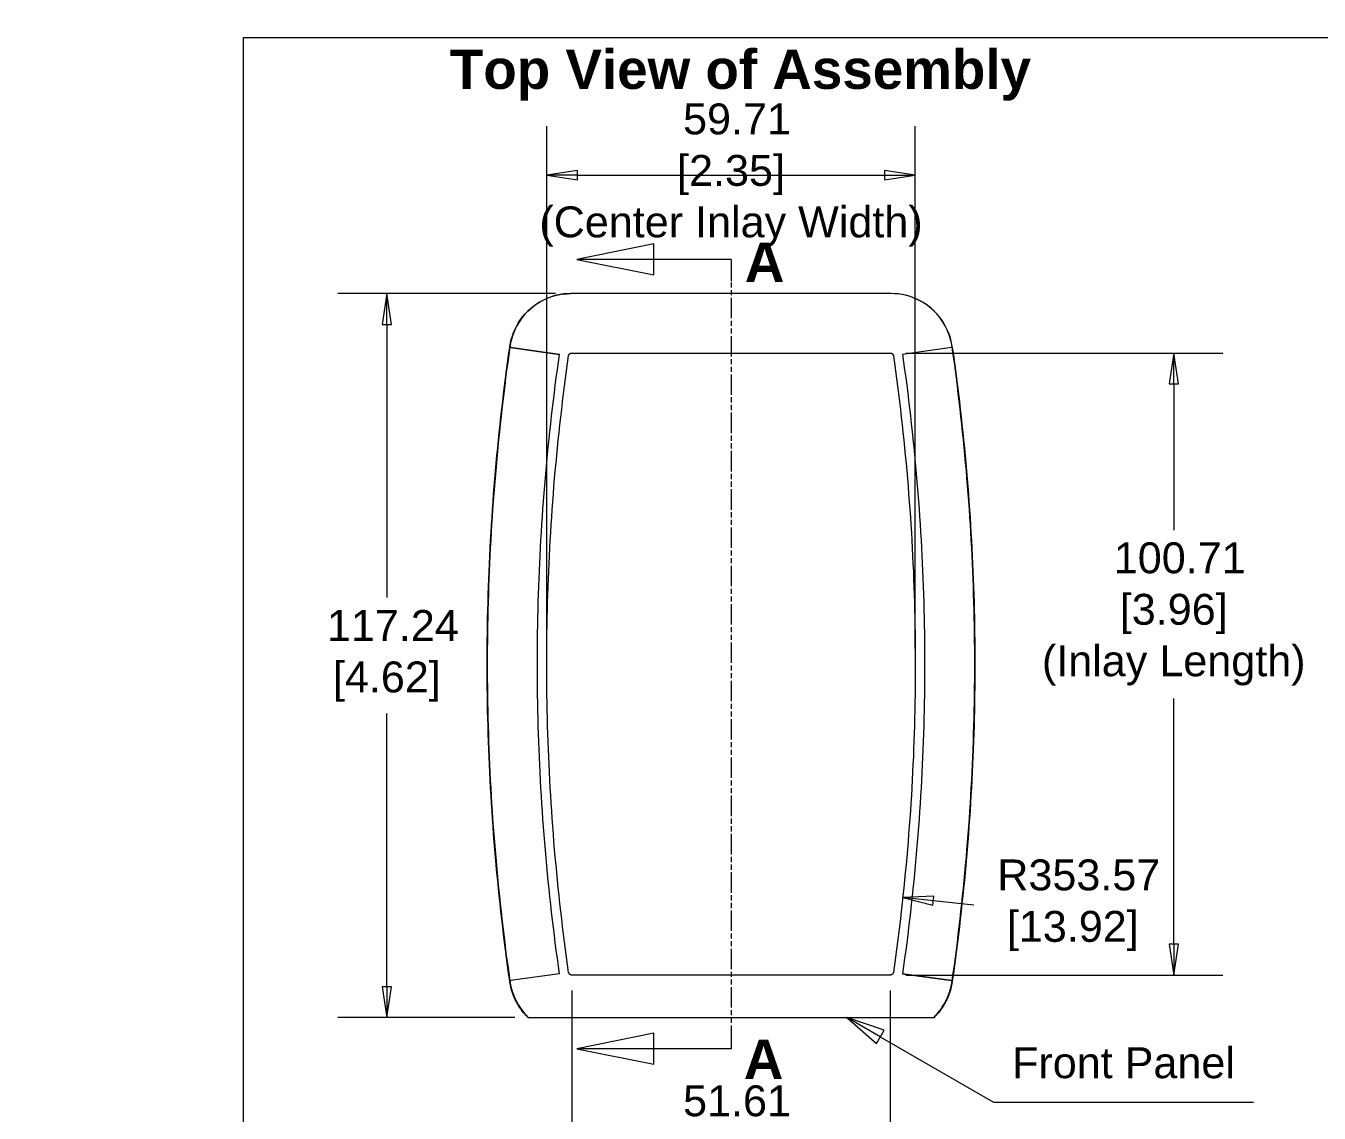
# Model space of a CAD drawing. Header units: millimetres. Extents: x -178 to 574, y 16 to 415.
# Drawn here: x -9.9 to 157.7, y 274.2 to 415 of the extents above; entities that cross this region are included whole.
import ezdxf

# ---------------------------------------------------------------- set-up
doc = ezdxf.new("R2010")
doc.units = ezdxf.units.MM
doc.header["$LTSCALE"] = 2
doc.linetypes.add('DOUBLE_DASH_CHAIN', pattern=[1.2403, 0.6614, -0.0827, 0.1654, -0.0827, 0.1654, -0.0827])
for name, color, linetype, lineweight in [('Dimension (ANSI)', 7, 'Continuous', 9), ('Section Line (ANSI)', 7, 'DOUBLE_DASH_CHAIN', 9), ('Sketch Geometry (ANSI)', 7, 'Continuous', 9), ('Symbol (ANSI)', 7, 'Continuous', 9), ('Visible (ANSI)', 7, 'Continuous', 9)]:
    doc.layers.add(name, color=color, linetype=linetype, lineweight=lineweight)
doc.styles.add('Label Text (ANSI)', font='arialbd.ttf')
doc.styles.add('Note Text (ANSI)', font='arial.ttf')
doc.styles.add('Text Style20', font='arial.ttf')
doc.dimstyles.new('Default - mm (ANSI)', dxfattribs={"dimscale": 2, "dimtxt": 2, "dimasz": 2, "dimexe": 3.175, "dimexo": 1, "dimgap": 0.8, "dimtad": 0, "dimtih": 1, "dimtoh": 1, "dimrnd": 1e-08, "dimzin": 4, "dimdsep": 46, "dimtxsty": 'Note Text (ANSI)', "dimblk": 'Filled-1', "dimcen": 0.09, "dimdle": 10, "dimclrd": 256, "dimclre": 256, "dimclrt": 256, "dimadec": 1, "dimazin": 0, "dimtfac": 1.524, "dimtofl": 0, "dimtmove": 0, "dimatfit": 3, "dimfxl": 0, "dimtolj": 1, "dimtzin": 0, "dimlwd": -1, "dimlwe": -1, "dimarcsym": 0})

# ---------------------------------------------------------------- blocks, each defined once
blk = doc.blocks.new('Title Blocks HAMMOND')
at = {"layer": 'Sketch Geometry (ANSI)'}
for p, q in [((269.997, 206.727), (9.353, 206.727)), ((9.353, 206.727), (9.353, 9.64))]:
    blk.add_line(p, q, dxfattribs=at)
at = {"layer": 'Symbol (ANSI)', "style": 'Text Style20'}
blk.add_attdef('<TITLE>_001', (224.797, 16.351), '', height=5, dxfattribs=at)
blk = doc.blocks.new('2dTransSection0')
at = {"layer": 'Section Line (ANSI)', "linetype": 'Continuous'}
for p, q in [((35.719, 193.395), (30.719, 192.395)), ((35.719, 191.395), (35.719, 193.395)), ((35.719, 192.395), (30.719, 192.395)), ((30.719, 192.395), (35.719, 191.395)), ((40.719, 192.395), (35.719, 192.395)), ((40.719, 192.395), (40.719, 190.993)), ((40.719, 142.678), (40.719, 141.277)), ((35.719, 142.277), (30.719, 141.277)), ((35.719, 140.277), (35.719, 142.277)), ((35.719, 141.277), (30.719, 141.277)), ((30.719, 141.277), (35.719, 140.277)), ((40.719, 141.277), (35.719, 141.277))]:
    blk.add_line(p, q, dxfattribs=at)
at = {"layer": 'Section Line (ANSI)', "linetype": 'DOUBLE_DASH_CHAIN'}
blk.add_line((40.719, 192.395), (40.719, 141.277), dxfattribs=at)
at = {"layer": 'Section Line (ANSI)', "linetype": 'Continuous', "flags": 128}
for points in [[(35.719, 193.395), (30.719, 192.395), (35.719, 191.395), (35.719, 193.395)], [(35.719, 142.277), (30.719, 141.277), (35.719, 140.277), (35.719, 142.277)]]:
    blk.add_lwpolyline(points, dxfattribs=at)
at = {"layer": 'Section Line (ANSI)'}
for points in [[(35.719, 193.395), (30.719, 192.395), (35.719, 191.395), (35.719, 193.395)], [(35.719, 142.277), (30.719, 141.277), (35.719, 140.277), (35.719, 142.277)]]:
    blk.add_solid(points, dxfattribs=at)
at = {"layer": 'Section Line (ANSI)', "char_height": 2.54, "attachment_point": 7, "style": 'Label Text (ANSI)'}
for insert in [(41.614, 190.942), (41.547, 139.323)]:
    blk.add_mtext('A', dxfattribs=dict(at, insert=insert))
blk = doc.blocks.new('Filled-1')
at = {"color": 0}
for p, q in [((0, 0), (-1, 0.15)), ((-1, 0.15), (-1, -0.15)), ((-1, 0), (0, 0)), ((-1, -0.15), (0, 0))]:
    blk.add_line(p, q, dxfattribs=at)
at = {"color": 0, "flags": 128}
blk.add_lwpolyline([(-1, -0.15), (0, 0), (-1, 0.15), (-1, -0.15)], dxfattribs=at)
at = {"color": 0}
blk.add_solid([(-1, -0.15), (0, 0), (-1, 0.15), (-1, -0.15)], dxfattribs=at)
blk = doc.blocks.new('*D25')
at = {"layer": 'Defpoints', "color": 0, "transparency": 16777216}
for p in [(-177.53, 332.46), (103.69, 302.16)]:
    blk.add_point(p, dxfattribs=at)
at = {"layer": 'Dimension (ANSI)', "transparency": 16777216}
blk.add_line((112.91, 301.16), (107.67, 301.73), dxfattribs=at)
at = {"layer": 'Dimension (ANSI)', "transparency": 16777216, "xscale": 4, "yscale": 4, "zscale": 4, "rotation": 173.8493258359928}
blk.add_blockref('Filled-1', (103.69, 302.16), dxfattribs=at)
at = {"layer": 'Dimension (ANSI)', "transparency": 16777216, "insert": (125.73, 307.07), "char_height": 4, "attachment_point": 2, "style": 'Note Text (ANSI)'}
blk.add_mtext('\\A1; R353.57\\P[13.92]', dxfattribs=at)
blk = doc.blocks.new('Balloon1')
at = {"layer": 'Symbol (ANSI)'}
for p, q in [((50.391, 142.045), (48.226, 143.295)), ((50.641, 142.478), (48.226, 143.295)), ((48.226, 143.295), (50.141, 141.612)), ((50.141, 141.612), (50.641, 142.478)), ((50.391, 142.045), (57.731, 137.807)), ((57.731, 137.807), (74.571, 137.807))]:
    blk.add_line(p, q, dxfattribs=at)
at = {"layer": 'Symbol (ANSI)', "flags": 128}
blk.add_lwpolyline([(50.641, 142.478), (48.226, 143.295), (50.141, 141.612), (50.641, 142.478)], dxfattribs=at)
at = {"layer": 'Symbol (ANSI)'}
blk.add_solid([(50.641, 142.478), (48.226, 143.295), (50.141, 141.612), (50.641, 142.478)], dxfattribs=at)
at = {"layer": 'Symbol (ANSI)', "insert": (66.151, 140.355), "char_height": 2, "attachment_point": 5, "style": 'Note Text (ANSI)'}
blk.add_mtext('Front Panel', dxfattribs=at)
blk = doc.blocks.new('*D27')
at = {"layer": 'Defpoints', "color": 0, "transparency": 16777216}
for p in [(60.79, 292.1), (102.08, 292.1), (60.79, 268.54)]:
    blk.add_point(p, dxfattribs=at)
at = {"layer": 'Dimension (ANSI)', "transparency": 16777216}
for p, q in [((60.79, 290.1), (60.79, 262.19)), ((102.08, 290.1), (102.08, 262.19)), ((98.08, 268.54), (64.79, 268.54))]:
    blk.add_line(p, q, dxfattribs=at)
at = {"layer": 'Dimension (ANSI)', "transparency": 16777216, "xscale": 4, "yscale": 4, "zscale": 4, "rotation": 180}
blk.add_blockref('Filled-1', (60.79, 268.54), dxfattribs=at)
at = {"layer": 'Dimension (ANSI)', "transparency": 16777216, "xscale": 4, "yscale": 4, "zscale": 4}
blk.add_blockref('Filled-1', (102.08, 268.54), dxfattribs=at)
at = {"layer": 'Dimension (ANSI)', "transparency": 16777216, "insert": (81.44, 268.54), "char_height": 4, "attachment_point": 5, "style": 'Note Text (ANSI)'}
blk.add_mtext('\\A1; 51.61\\P[2.03]{\\P(End Inlay Width)}', dxfattribs=at)
blk = doc.blocks.new('*D28')
at = {"layer": 'Defpoints', "color": 0, "transparency": 16777216}
for p in [(60.7, 380.37), (36.84, 286.58), (55.41, 286.58)]:
    blk.add_point(p, dxfattribs=at)
at = {"layer": 'Dimension (ANSI)', "transparency": 16777216}
for p, q in [((58.7, 380.37), (30.49, 380.37)), ((36.84, 376.37), (36.84, 340.98)), ((36.84, 290.58), (36.84, 325.97)), ((53.41, 286.58), (30.49, 286.58))]:
    blk.add_line(p, q, dxfattribs=at)
at = {"layer": 'Dimension (ANSI)', "transparency": 16777216, "xscale": 4, "yscale": 4, "zscale": 4}
for p, rotation in [((36.84, 380.37), 90), ((36.84, 286.58), 270)]:
    blk.add_blockref('Filled-1', p, dxfattribs=dict(at, rotation=rotation))
at = {"layer": 'Dimension (ANSI)', "transparency": 16777216, "insert": (36.84, 339.38), "char_height": 4, "attachment_point": 2, "style": 'Note Text (ANSI)'}
blk.add_mtext('\\A1; 117.24\\P[4.62]', dxfattribs=at)
blk = doc.blocks.new('*D29')
at = {"layer": 'Defpoints', "color": 0, "transparency": 16777216}
for p in [(105.32, 395.72), (57.55, 332.38), (105.32, 332.38)]:
    blk.add_point(p, dxfattribs=at)
at = {"layer": 'Dimension (ANSI)', "transparency": 16777216}
for p, q in [((57.55, 334.38), (57.55, 402.07)), ((105.32, 334.38), (105.32, 402.07)), ((61.55, 395.72), (101.32, 395.72))]:
    blk.add_line(p, q, dxfattribs=at)
at = {"layer": 'Dimension (ANSI)', "transparency": 16777216, "xscale": 4, "yscale": 4, "zscale": 4, "rotation": 180}
blk.add_blockref('Filled-1', (57.55, 395.72), dxfattribs=at)
at = {"layer": 'Dimension (ANSI)', "transparency": 16777216, "xscale": 4, "yscale": 4, "zscale": 4}
blk.add_blockref('Filled-1', (105.32, 395.72), dxfattribs=at)
at = {"layer": 'Dimension (ANSI)', "transparency": 16777216, "insert": (81.44, 395.72), "char_height": 4, "attachment_point": 5, "style": 'Note Text (ANSI)'}
blk.add_mtext('\\A1; 59.71\\P[2.35]{\\P(Center Inlay Width)}', dxfattribs=at)
blk = doc.blocks.new('*D30')
at = {"layer": 'Defpoints', "color": 0, "transparency": 16777216}
for p in [(102.08, 372.67), (102.08, 292.1), (138.81, 292.1)]:
    blk.add_point(p, dxfattribs=at)
at = {"layer": 'Dimension (ANSI)', "transparency": 16777216}
for p, q in [((104.08, 372.67), (145.16, 372.67)), ((138.81, 368.67), (138.81, 349.74)), ((138.81, 296.1), (138.81, 327.93)), ((104.08, 292.1), (145.16, 292.1))]:
    blk.add_line(p, q, dxfattribs=at)
at = {"layer": 'Dimension (ANSI)', "transparency": 16777216, "xscale": 4, "yscale": 4, "zscale": 4}
for p, rotation in [((138.81, 372.67), 90), ((138.81, 292.1), 270)]:
    blk.add_blockref('Filled-1', p, dxfattribs=dict(at, rotation=rotation))
at = {"layer": 'Dimension (ANSI)', "transparency": 16777216, "insert": (138.81, 348.14), "char_height": 4, "attachment_point": 2, "style": 'Note Text (ANSI)'}
blk.add_mtext('\\A1; 100.71\\P[3.96]{\\P(Inlay Length)}', dxfattribs=at)

msp = doc.modelspace()

# ---------------------------------------------------------------- linework, layer by layer
at = {"layer": 'Visible (ANSI)'}
for p, q in [((60.7032, 380.3701), (60.6911, 380.3701)), ((102.174, 380.3701), (60.7032, 380.3701)), ((102.1861, 380.3701), (102.174, 380.3701)), ((52.7613, 373.3999), (52.7731, 373.3982)), ((52.8796, 373.397), (52.7751, 373.4119)), ((52.7763, 373.5055), (52.7897, 373.5035)), ((52.8662, 373.3989), (52.7763, 373.5055)), ((52.7884, 373.5051), (52.8796, 373.397)), ((52.8796, 373.397), (59.2118, 372.4949)), ((59.2118, 372.4949), (52.8796, 373.397)), ((60.7948, 372.6684), (102.0824, 372.6684)), ((109.9976, 373.397), (103.6654, 372.4949)), ((109.9976, 373.397), (103.6654, 372.4949)), ((109.9976, 373.397), (110.0888, 373.5051)), ((110.1021, 373.4119), (109.9976, 373.397)), ((110.1009, 373.5055), (110.011, 373.3989)), ((110.0875, 373.5035), (110.1009, 373.5055)), ((110.1041, 373.3982), (110.116, 373.3999)), ((59.2118, 292.2732), (52.8796, 291.3711)), ((59.2118, 292.2732), (52.8796, 291.3711)), ((102.0824, 292.0997), (60.7948, 292.0997)), ((103.6654, 292.2732), (109.9976, 291.3711)), ((109.9976, 291.3711), (103.6654, 292.2732)), ((52.8662, 291.3552), (52.7613, 291.3403)), ((52.7751, 291.3562), (52.8796, 291.3711)), ((52.7763, 291.2348), (52.7901, 291.2511)), ((52.7921, 291.237), (52.7763, 291.2348)), ((52.8796, 291.3711), (52.7884, 291.263)), ((110.0888, 291.263), (109.9976, 291.3711)), ((109.9976, 291.3711), (110.1021, 291.3562)), ((110.116, 291.3403), (110.011, 291.3552)), ((110.1009, 291.2348), (110.0851, 291.237)), ((110.0871, 291.2511), (110.1009, 291.2348)), ((55.1763, 286.5759), (55.1965, 286.5961)), ((55.2031, 286.5898), (55.4132, 286.5898)), ((55.4132, 286.5898), (57.3696, 286.5898)), ((57.3696, 286.5898), (60.7948, 286.5898)), ((60.7948, 286.5898), (102.0824, 286.5898)), ((102.0824, 286.5898), (105.5076, 286.5898)), ((105.5076, 286.5898), (107.464, 286.5898)), ((107.464, 286.5898), (107.6741, 286.5898)), ((107.7009, 286.5759), (107.6807, 286.5961)), ((55.4132, 286.5759), (55.1763, 286.5759)), ((57.3696, 286.5759), (55.4132, 286.5759)), ((60.7948, 286.5759), (57.3696, 286.5759)), ((102.0824, 286.5759), (60.7948, 286.5759)), ((105.5076, 286.5759), (102.0824, 286.5759)), ((107.464, 286.5759), (105.5076, 286.5759)), ((107.7009, 286.5759), (107.464, 286.5759))]:
    msp.add_line(p, q, dxfattribs=at)
at = {"layer": 'Visible (ANSI)', "flags": 128}
for points in [[(52.7763, 373.5055), (52.8577, 373.9751), (52.9667, 374.4381), (53.1029, 374.8934), (53.2658, 375.3396), (53.455, 375.7757), (53.6702, 376.2003), (53.9107, 376.6122), (54.1749, 377.0083), (54.4617, 377.3874), (54.7704, 377.7485), (55.1, 378.0907), (55.4497, 378.413), (55.8187, 378.7145), (56.2053, 378.9937), (56.6072, 379.2489), (57.0232, 379.4796), (57.4524, 379.6851), (57.8934, 379.8649), (58.345, 380.0184), (58.8044, 380.1445), (59.27, 380.2429), (59.7404, 380.3134), (60.2146, 380.3559), (60.6911, 380.3701)], [(60.7032, 380.3701), (60.2267, 380.3559), (59.7525, 380.3134), (59.282, 380.2429), (58.8165, 380.1444), (58.3571, 380.0183), (57.9054, 379.8649), (57.4644, 379.6851), (57.0352, 379.4795), (56.6192, 379.2488), (56.2173, 378.9936), (55.8307, 378.7144), (55.4617, 378.4129), (55.112, 378.0906), (54.7824, 377.7483), (54.4737, 377.3872), (54.1869, 377.0081), (53.9227, 376.6119), (53.6822, 376.2001), (53.467, 375.7754), (53.2778, 375.3393), (53.1149, 374.8931), (52.9788, 374.4378), (52.8698, 373.9748), (52.7884, 373.5051)], [(110.0888, 373.5051), (110.0074, 373.9749), (109.8983, 374.4383), (109.762, 374.8941), (109.5987, 375.3411), (109.409, 375.778), (109.1932, 376.2034), (108.9528, 376.6146), (108.6887, 377.0104), (108.4015, 377.3897), (108.092, 377.7515), (107.761, 378.0947), (107.4104, 378.4174), (107.0418, 378.718), (106.6564, 378.9959), (106.2553, 379.2504), (105.8394, 379.4808), (105.4099, 379.6864), (104.9682, 379.8662), (104.5174, 380.0192), (104.059, 380.1449), (103.5942, 380.2431), (103.1242, 380.3135), (102.6504, 380.3559), (102.174, 380.3701)], [(110.1009, 373.5055), (110.0195, 373.9751), (109.9105, 374.4381), (109.7743, 374.8934), (109.6114, 375.3396), (109.4222, 375.7757), (109.207, 376.2003), (108.9665, 376.6122), (108.7023, 377.0083), (108.4155, 377.3874), (108.1068, 377.7485), (107.7772, 378.0907), (107.4275, 378.413), (107.0585, 378.7145), (106.6719, 378.9937), (106.27, 379.2489), (105.854, 379.4796), (105.4249, 379.6851), (104.9838, 379.8649), (104.5322, 380.0184), (104.0728, 380.1445), (103.6072, 380.2429), (103.1368, 380.3134), (102.6626, 380.3559), (102.1861, 380.3701)], [(49.8386, 332.3701), (49.8403, 333.3708), (49.8456, 334.3716), (49.8543, 335.3723), (49.8664, 336.373), (49.8821, 337.3737), (49.9012, 338.3745), (49.9238, 339.3752), (49.9499, 340.3759), (49.9794, 341.3767), (50.0125, 342.3774), (50.049, 343.3781), (50.089, 344.3788), (50.1324, 345.3796), (50.1794, 346.3803), (50.2298, 347.381), (50.2837, 348.3817), (50.3411, 349.3825), (50.4019, 350.3832), (50.4663, 351.3839), (50.5341, 352.3847), (50.6053, 353.3854), (50.6801, 354.3861), (50.7583, 355.3868), (50.8401, 356.3876), (50.9253, 357.3883), (51.0139, 358.389), (51.1061, 359.3897), (51.2017, 360.3905), (51.3008, 361.3912), (51.4034, 362.3919), (51.5094, 363.3927), (51.619, 364.3934), (51.732, 365.3941), (51.8485, 366.3948), (51.9684, 367.3956), (52.0919, 368.3963), (52.2188, 369.397), (52.3492, 370.3978), (52.4831, 371.3985), (52.6204, 372.3992), (52.7613, 373.3999)], [(52.7751, 373.4119), (52.6351, 372.4174), (52.4985, 371.4224), (52.3653, 370.4271), (52.2355, 369.4314), (52.1091, 368.4353), (51.9861, 367.4389), (51.8665, 366.4421), (51.7503, 365.445), (51.6375, 364.4474), (51.5281, 363.4495), (51.4222, 362.4512), (51.3196, 361.4526), (51.2205, 360.4536), (51.1248, 359.4542), (51.0326, 358.4544), (50.9438, 357.4543), (50.8584, 356.4538), (50.7765, 355.4529), (50.6981, 354.4517), (50.6231, 353.4501), (50.5515, 352.4482), (50.4834, 351.4462), (50.4189, 350.4441), (50.3577, 349.4418), (50.3001, 348.4394), (50.246, 347.4369), (50.1953, 346.4343), (50.1481, 345.4315), (50.1044, 344.4286), (50.0642, 343.4256), (50.0275, 342.4225), (49.9943, 341.4192), (49.9646, 340.4158), (49.9383, 339.4123), (49.9156, 338.4086), (49.8963, 337.4049), (49.8806, 336.401), (49.8683, 335.3969), (49.8596, 334.3928), (49.8543, 333.3885), (49.8526, 332.3841)], [(56.3543, 332.3841), (56.356, 333.3894), (56.3614, 334.3949), (56.3704, 335.4005), (56.383, 336.4061), (56.3992, 337.4118), (56.4189, 338.4175), (56.4423, 339.4232), (56.4692, 340.4289), (56.4998, 341.4346), (56.5339, 342.4402), (56.5716, 343.4458), (56.6129, 344.4513), (56.6578, 345.4566), (56.7063, 346.4619), (56.7584, 347.467), (56.814, 348.472), (56.8732, 349.4768), (56.936, 350.4814), (57.0024, 351.4857), (57.0723, 352.4899), (57.1458, 353.4938), (57.2228, 354.4974), (57.3034, 355.5007), (57.3876, 356.5037), (57.4753, 357.5064), (57.5665, 358.5088), (57.6613, 359.5108), (57.7596, 360.5123), (57.8614, 361.5135), (57.9667, 362.5143), (58.0756, 363.5147), (58.1879, 364.5145), (58.3038, 365.5139), (58.4231, 366.5128), (58.5459, 367.5112), (58.6722, 368.5091), (58.8019, 369.5064), (58.9351, 370.5032), (59.0717, 371.4994), (59.2118, 372.4949)], [(56.3543, 332.3841), (56.356, 333.3894), (56.3614, 334.3949), (56.3704, 335.4005), (56.383, 336.4061), (56.3992, 337.4118), (56.4189, 338.4175), (56.4423, 339.4232), (56.4692, 340.4289), (56.4998, 341.4346), (56.5339, 342.4402), (56.5716, 343.4458), (56.6129, 344.4513), (56.6578, 345.4566), (56.7063, 346.4619), (56.7583, 347.467), (56.814, 348.472), (56.8732, 349.4768), (56.936, 350.4814), (57.0024, 351.4857), (57.0723, 352.4899), (57.1458, 353.4938), (57.2228, 354.4974), (57.3034, 355.5007), (57.3876, 356.5037), (57.4753, 357.5064), (57.5665, 358.5088), (57.6613, 359.5108), (57.7596, 360.5123), (57.8614, 361.5135), (57.9667, 362.5143), (58.0756, 363.5147), (58.1879, 364.5145), (58.3037, 365.5139), (58.4231, 366.5128), (58.5459, 367.5112), (58.6721, 368.5091), (58.8019, 369.5064), (58.9351, 370.5032), (59.0717, 371.4994), (59.2118, 372.4949)], [(57.5543, 332.3841), (57.556, 333.3852), (57.5614, 334.3863), (57.5703, 335.3876), (57.5829, 336.389), (57.599, 337.3903), (57.6186, 338.3918), (57.6419, 339.3932), (57.6687, 340.3946), (57.6991, 341.396), (57.7331, 342.3974), (57.7707, 343.3986), (57.8118, 344.3999), (57.8565, 345.401), (57.9048, 346.402), (57.9566, 347.4028), (58.012, 348.4035), (58.071, 349.404), (58.1335, 350.4044), (58.1996, 351.4045), (58.2693, 352.4044), (58.3424, 353.404), (58.4192, 354.4034), (58.4994, 355.4025), (58.5832, 356.4013), (58.6705, 357.3998), (58.7614, 358.3979), (58.8558, 359.3956), (58.9536, 360.393), (59.055, 361.39), (59.1599, 362.3866), (59.2683, 363.3828), (59.3802, 364.3785), (59.4955, 365.3737), (59.6144, 366.3684), (59.7367, 367.3627), (59.8624, 368.3564), (59.9916, 369.3496), (60.1242, 370.3422), (60.2603, 371.3342), (60.3998, 372.3257)], [(60.3998, 372.3257), (60.4038, 372.349), (60.4093, 372.3724), (60.4161, 372.3952), (60.4243, 372.4176), (60.4338, 372.4394), (60.4445, 372.4605), (60.4564, 372.4809), (60.4695, 372.5006), (60.4835, 372.519), (60.4989, 372.5371), (60.5157, 372.5545), (60.5336, 372.571), (60.5524, 372.5863), (60.5718, 372.6003), (60.5915, 372.6128), (60.6112, 372.6237), (60.632, 372.6336), (60.6541, 372.6426), (60.6773, 372.6504), (60.701, 372.6569), (60.7251, 372.662), (60.749, 372.6656), (60.7724, 372.6677), (60.7948, 372.6684)], [(102.0824, 372.6684), (102.106, 372.6677), (102.13, 372.6656), (102.1535, 372.6621), (102.1768, 372.6571), (102.1998, 372.6508), (102.2222, 372.6432), (102.2441, 372.6343), (102.2654, 372.6241), (102.2856, 372.6129), (102.3057, 372.6001), (102.3253, 372.5859), (102.3441, 372.5705), (102.3619, 372.5541), (102.3785, 372.5369), (102.3937, 372.5191), (102.4073, 372.5012), (102.42, 372.482), (102.432, 372.4613), (102.443, 372.4395), (102.4528, 372.4169), (102.4613, 372.3938), (102.4682, 372.3706), (102.4736, 372.3478), (102.4774, 372.3257)], [(102.4774, 372.3257), (102.6169, 371.3342), (102.753, 370.3422), (102.8856, 369.3496), (103.0148, 368.3564), (103.1406, 367.3627), (103.2629, 366.3684), (103.3817, 365.3737), (103.497, 364.3785), (103.6089, 363.3828), (103.7173, 362.3866), (103.8222, 361.39), (103.9236, 360.393), (104.0215, 359.3957), (104.1158, 358.3979), (104.2067, 357.3998), (104.294, 356.4013), (104.3778, 355.4025), (104.458, 354.4034), (104.5348, 353.404), (104.608, 352.4044), (104.6776, 351.4045), (104.7437, 350.4044), (104.8062, 349.404), (104.8652, 348.4035), (104.9206, 347.4028), (104.9724, 346.402), (105.0207, 345.401), (105.0654, 344.3999), (105.1065, 343.3987), (105.1441, 342.3974), (105.1781, 341.396), (105.2085, 340.3946), (105.2353, 339.3932), (105.2585, 338.3918), (105.2782, 337.3903), (105.2943, 336.389), (105.3069, 335.3876), (105.3158, 334.3863), (105.3212, 333.3852), (105.323, 332.3841)], [(103.6654, 372.4949), (103.8055, 371.4994), (103.9421, 370.5032), (104.0753, 369.5064), (104.2051, 368.5091), (104.3313, 367.5112), (104.4541, 366.5128), (104.5735, 365.5139), (104.6893, 364.5145), (104.8016, 363.5147), (104.9105, 362.5143), (105.0158, 361.5135), (105.1176, 360.5124), (105.2159, 359.5108), (105.3107, 358.5088), (105.4019, 357.5064), (105.4896, 356.5037), (105.5738, 355.5007), (105.6544, 354.4974), (105.7314, 353.4938), (105.8049, 352.4899), (105.8748, 351.4857), (105.9412, 350.4814), (106.004, 349.4768), (106.0632, 348.472), (106.1189, 347.467), (106.1709, 346.4619), (106.2194, 345.4566), (106.2643, 344.4513), (106.3056, 343.4458), (106.3433, 342.4402), (106.3774, 341.4346), (106.408, 340.4289), (106.4349, 339.4232), (106.4583, 338.4175), (106.478, 337.4118), (106.4942, 336.4061), (106.5068, 335.4005), (106.5158, 334.3949), (106.5212, 333.3894), (106.523, 332.3841)], [(103.6654, 372.4949), (103.8055, 371.4994), (103.9421, 370.5032), (104.0753, 369.5064), (104.2051, 368.5091), (104.3313, 367.5112), (104.4541, 366.5128), (104.5735, 365.5139), (104.6893, 364.5145), (104.8016, 363.5147), (104.9105, 362.5143), (105.0158, 361.5135), (105.1176, 360.5123), (105.2159, 359.5108), (105.3107, 358.5088), (105.4019, 357.5064), (105.4896, 356.5037), (105.5738, 355.5007), (105.6544, 354.4974), (105.7314, 353.4938), (105.8049, 352.4899), (105.8748, 351.4857), (105.9412, 350.4814), (106.004, 349.4768), (106.0632, 348.472), (106.1189, 347.467), (106.1709, 346.4619), (106.2194, 345.4566), (106.2643, 344.4513), (106.3056, 343.4458), (106.3433, 342.4402), (106.3774, 341.4346), (106.408, 340.4289), (106.4349, 339.4232), (106.4583, 338.4175), (106.478, 337.4118), (106.4942, 336.4061), (106.5068, 335.4005), (106.5158, 334.3949), (106.5212, 333.3894), (106.523, 332.3841)], [(113.0246, 332.3841), (113.0229, 333.3885), (113.0176, 334.3928), (113.0089, 335.3969), (112.9966, 336.401), (112.9809, 337.4049), (112.9616, 338.4087), (112.9389, 339.4124), (112.9126, 340.4159), (112.8829, 341.4193), (112.8497, 342.4226), (112.813, 343.4258), (112.7728, 344.4289), (112.7291, 345.4318), (112.6819, 346.4346), (112.6312, 347.4373), (112.5771, 348.4398), (112.5194, 349.4423), (112.4583, 350.4446), (112.3937, 351.4468), (112.3257, 352.4488), (112.2541, 353.4507), (112.1791, 354.4523), (112.1006, 355.4534), (112.0187, 356.4543), (111.9334, 357.4547), (111.8446, 358.4548), (111.7523, 359.4545), (111.6567, 360.4538), (111.5576, 361.4528), (111.455, 362.4514), (111.3491, 363.4497), (111.2397, 364.4476), (111.1269, 365.4451), (111.0107, 366.4422), (110.8911, 367.439), (110.7681, 368.4354), (110.6417, 369.4314), (110.5119, 370.4271), (110.3787, 371.4224), (110.2421, 372.4174), (110.1021, 373.4119)], [(110.116, 373.3999), (110.2568, 372.3992), (110.3941, 371.3985), (110.528, 370.3978), (110.6584, 369.397), (110.7853, 368.3963), (110.9088, 367.3956), (111.0287, 366.3948), (111.1452, 365.3941), (111.2582, 364.3934), (111.3678, 363.3927), (111.4738, 362.3919), (111.5764, 361.3912), (111.6755, 360.3905), (111.7711, 359.3897), (111.8633, 358.389), (111.952, 357.3883), (112.0372, 356.3876), (112.1189, 355.3868), (112.1971, 354.3861), (112.2719, 353.3854), (112.3432, 352.3847), (112.411, 351.3839), (112.4753, 350.3832), (112.5361, 349.3825), (112.5935, 348.3817), (112.6474, 347.381), (112.6978, 346.3803), (112.7448, 345.3796), (112.7882, 344.3788), (112.8282, 343.3781), (112.8647, 342.3774), (112.8978, 341.3767), (112.9273, 340.3759), (112.9534, 339.3752), (112.976, 338.3745), (112.9951, 337.3737), (113.0108, 336.373), (113.023, 335.3723), (113.0317, 334.3716), (113.0369, 333.3708), (113.0386, 332.3701)], [(52.7613, 291.3403), (52.6204, 292.341), (52.4831, 293.3417), (52.3492, 294.3425), (52.2188, 295.3432), (52.0919, 296.3439), (51.9684, 297.3446), (51.8485, 298.3454), (51.732, 299.3461), (51.619, 300.3468), (51.5094, 301.3476), (51.4034, 302.3483), (51.3008, 303.349), (51.2017, 304.3497), (51.1061, 305.3505), (51.0139, 306.3512), (50.9253, 307.3519), (50.8401, 308.3526), (50.7583, 309.3534), (50.6801, 310.3541), (50.6053, 311.3548), (50.5341, 312.3556), (50.4663, 313.3563), (50.4019, 314.357), (50.3411, 315.3577), (50.2837, 316.3585), (50.2298, 317.3592), (50.1794, 318.3599), (50.1324, 319.3607), (50.089, 320.3614), (50.049, 321.3621), (50.0125, 322.3628), (49.9794, 323.3636), (49.9499, 324.3643), (49.9238, 325.365), (49.9012, 326.3657), (49.8821, 327.3665), (49.8664, 328.3672), (49.8543, 329.3679), (49.8456, 330.3687), (49.8403, 331.3694), (49.8386, 332.3701)], [(49.8526, 332.3841), (49.8543, 331.3797), (49.8596, 330.3754), (49.8683, 329.3712), (49.8806, 328.3672), (49.8963, 327.3632), (49.9156, 326.3595), (49.9383, 325.3558), (49.9646, 324.3522), (49.9943, 323.3488), (50.0275, 322.3455), (50.0643, 321.3423), (50.1045, 320.3393), (50.1481, 319.3364), (50.1953, 318.3335), (50.246, 317.3309), (50.3001, 316.3283), (50.3578, 315.3259), (50.4189, 314.3236), (50.4835, 313.3214), (50.5516, 312.3193), (50.6231, 311.3174), (50.6981, 310.3159), (50.7766, 309.3147), (50.8585, 308.3139), (50.9438, 307.3134), (51.0326, 306.3134), (51.1249, 305.3137), (51.2205, 304.3143), (51.3196, 303.3153), (51.4222, 302.3167), (51.5281, 301.3185), (51.6375, 300.3206), (51.7503, 299.3231), (51.8665, 298.3259), (51.9861, 297.3292), (52.1091, 296.3328), (52.2355, 295.3367), (52.3653, 294.341), (52.4985, 293.3457), (52.6351, 292.3508), (52.7751, 291.3562)], [(59.2118, 292.2732), (59.0717, 293.2688), (58.9351, 294.265), (58.8019, 295.2617), (58.6721, 296.259), (58.5459, 297.2569), (58.4231, 298.2553), (58.3037, 299.2542), (58.1879, 300.2536), (58.0756, 301.2535), (57.9667, 302.2538), (57.8614, 303.2546), (57.7596, 304.2558), (57.6613, 305.2574), (57.5665, 306.2594), (57.4753, 307.2617), (57.3876, 308.2644), (57.3034, 309.2674), (57.2228, 310.2708), (57.1458, 311.2744), (57.0723, 312.2783), (57.0024, 313.2824), (56.936, 314.2868), (56.8732, 315.2914), (56.814, 316.2962), (56.7583, 317.3011), (56.7063, 318.3063), (56.6578, 319.3115), (56.6129, 320.3169), (56.5716, 321.3224), (56.5339, 322.328), (56.4998, 323.3336), (56.4692, 324.3393), (56.4423, 325.345), (56.4189, 326.3507), (56.3992, 327.3564), (56.383, 328.362), (56.3704, 329.3677), (56.3614, 330.3732), (56.356, 331.3787), (56.3543, 332.3841)], [(59.2118, 292.2732), (59.0717, 293.2688), (58.9351, 294.265), (58.8019, 295.2617), (58.6722, 296.259), (58.5459, 297.2569), (58.4231, 298.2553), (58.3038, 299.2542), (58.1879, 300.2536), (58.0756, 301.2535), (57.9667, 302.2538), (57.8614, 303.2546), (57.7596, 304.2558), (57.6613, 305.2574), (57.5665, 306.2594), (57.4753, 307.2617), (57.3876, 308.2644), (57.3034, 309.2674), (57.2228, 310.2708), (57.1458, 311.2744), (57.0723, 312.2783), (57.0024, 313.2824), (56.936, 314.2868), (56.8732, 315.2914), (56.814, 316.2962), (56.7584, 317.3011), (56.7063, 318.3063), (56.6578, 319.3115), (56.6129, 320.3169), (56.5716, 321.3224), (56.5339, 322.328), (56.4998, 323.3336), (56.4692, 324.3393), (56.4423, 325.345), (56.4189, 326.3507), (56.3992, 327.3564), (56.383, 328.362), (56.3704, 329.3677), (56.3614, 330.3732), (56.356, 331.3787), (56.3543, 332.3841)], [(60.3998, 292.4425), (60.2603, 293.4339), (60.1242, 294.426), (59.9916, 295.4186), (59.8624, 296.4118), (59.7366, 297.4055), (59.6143, 298.3997), (59.4955, 299.3945), (59.3802, 300.3897), (59.2683, 301.3854), (59.1599, 302.3815), (59.055, 303.3781), (58.9536, 304.3751), (58.8558, 305.3725), (58.7614, 306.3703), (58.6705, 307.3684), (58.5832, 308.3669), (58.4994, 309.3656), (58.4191, 310.3647), (58.3424, 311.3641), (58.2692, 312.3638), (58.1996, 313.3637), (58.1335, 314.3638), (58.071, 315.3641), (58.012, 316.3646), (57.9566, 317.3653), (57.9048, 318.3662), (57.8565, 319.3672), (57.8118, 320.3683), (57.7707, 321.3695), (57.7331, 322.3708), (57.6991, 323.3721), (57.6687, 324.3735), (57.6419, 325.375), (57.6186, 326.3764), (57.599, 327.3778), (57.5829, 328.3792), (57.5703, 329.3805), (57.5614, 330.3818), (57.556, 331.383), (57.5543, 332.3841)], [(105.323, 332.3841), (105.3212, 331.383), (105.3158, 330.3818), (105.3069, 329.3805), (105.2943, 328.3792), (105.2782, 327.3778), (105.2585, 326.3764), (105.2353, 325.375), (105.2085, 324.3735), (105.1781, 323.3721), (105.1441, 322.3708), (105.1065, 321.3695), (105.0654, 320.3683), (105.0207, 319.3672), (104.9724, 318.3662), (104.9206, 317.3653), (104.8652, 316.3646), (104.8062, 315.3641), (104.7437, 314.3638), (104.6776, 313.3637), (104.608, 312.3638), (104.5348, 311.3641), (104.458, 310.3647), (104.3778, 309.3656), (104.294, 308.3669), (104.2067, 307.3684), (104.1158, 306.3703), (104.0215, 305.3725), (103.9236, 304.3751), (103.8222, 303.3781), (103.7173, 302.3815), (103.6089, 301.3854), (103.497, 300.3897), (103.3817, 299.3945), (103.2629, 298.3997), (103.1406, 297.4055), (103.0148, 296.4118), (102.8856, 295.4186), (102.753, 294.426), (102.6169, 293.4339), (102.4774, 292.4425)], [(106.523, 332.3841), (106.5212, 331.3787), (106.5158, 330.3732), (106.5068, 329.3677), (106.4942, 328.362), (106.478, 327.3564), (106.4583, 326.3507), (106.4349, 325.345), (106.408, 324.3393), (106.3774, 323.3336), (106.3433, 322.328), (106.3056, 321.3224), (106.2643, 320.3169), (106.2194, 319.3115), (106.1709, 318.3063), (106.1189, 317.3011), (106.0632, 316.2962), (106.004, 315.2914), (105.9412, 314.2868), (105.8748, 313.2824), (105.8049, 312.2783), (105.7314, 311.2744), (105.6544, 310.2708), (105.5738, 309.2674), (105.4896, 308.2644), (105.4019, 307.2617), (105.3107, 306.2594), (105.2159, 305.2574), (105.1176, 304.2558), (105.0158, 303.2546), (104.9105, 302.2538), (104.8016, 301.2535), (104.6893, 300.2536), (104.5735, 299.2542), (104.4541, 298.2553), (104.3313, 297.2569), (104.2051, 296.259), (104.0753, 295.2617), (103.9421, 294.265), (103.8055, 293.2688), (103.6654, 292.2732)], [(106.523, 332.3841), (106.5212, 331.3787), (106.5158, 330.3732), (106.5068, 329.3677), (106.4942, 328.362), (106.4781, 327.3564), (106.4583, 326.3507), (106.4349, 325.345), (106.408, 324.3393), (106.3775, 323.3336), (106.3433, 322.328), (106.3056, 321.3224), (106.2643, 320.3169), (106.2194, 319.3115), (106.1709, 318.3063), (106.1189, 317.3011), (106.0632, 316.2962), (106.004, 315.2914), (105.9412, 314.2868), (105.8748, 313.2824), (105.8049, 312.2783), (105.7314, 311.2744), (105.6544, 310.2708), (105.5738, 309.2674), (105.4896, 308.2644), (105.4019, 307.2617), (105.3107, 306.2594), (105.2159, 305.2574), (105.1176, 304.2558), (105.0158, 303.2546), (104.9105, 302.2538), (104.8016, 301.2535), (104.6893, 300.2536), (104.5734, 299.2542), (104.4541, 298.2553), (104.3313, 297.2569), (104.2051, 296.259), (104.0753, 295.2617), (103.9421, 294.265), (103.8055, 293.2688), (103.6654, 292.2732)], [(110.1021, 291.3562), (110.2421, 292.3508), (110.3787, 293.3457), (110.5119, 294.3411), (110.6417, 295.3367), (110.7681, 296.3328), (110.8911, 297.3292), (111.0107, 298.326), (111.1269, 299.3232), (111.2397, 300.3207), (111.3491, 301.3186), (111.4551, 302.3169), (111.5576, 303.3156), (111.6567, 304.3146), (111.7524, 305.314), (111.8446, 306.3137), (111.9334, 307.3139), (112.0188, 308.3144), (112.1007, 309.3152), (112.1791, 310.3165), (112.2542, 311.3181), (112.3257, 312.3199), (112.3938, 313.3219), (112.4584, 314.3241), (112.5195, 315.3263), (112.5771, 316.3287), (112.6312, 317.3312), (112.6819, 318.3338), (112.7291, 319.3366), (112.7728, 320.3395), (112.813, 321.3425), (112.8497, 322.3457), (112.8829, 323.3489), (112.9126, 324.3523), (112.9389, 325.3559), (112.9616, 326.3595), (112.9809, 327.3633), (112.9966, 328.3672), (113.0089, 329.3712), (113.0176, 330.3754), (113.0229, 331.3797), (113.0246, 332.3841)], [(113.0386, 332.3701), (113.0369, 331.3694), (113.0317, 330.3687), (113.023, 329.3679), (113.0108, 328.3672), (112.9951, 327.3665), (112.976, 326.3657), (112.9534, 325.365), (112.9273, 324.3643), (112.8978, 323.3636), (112.8647, 322.3628), (112.8282, 321.3621), (112.7882, 320.3614), (112.7448, 319.3607), (112.6978, 318.3599), (112.6474, 317.3592), (112.5935, 316.3585), (112.5361, 315.3577), (112.4753, 314.357), (112.411, 313.3563), (112.3432, 312.3556), (112.2719, 311.3548), (112.1971, 310.3541), (112.1189, 309.3534), (112.0372, 308.3526), (111.952, 307.3519), (111.8633, 306.3512), (111.7711, 305.3505), (111.6755, 304.3497), (111.5764, 303.349), (111.4738, 302.3483), (111.3678, 301.3476), (111.2582, 300.3468), (111.1452, 299.3461), (111.0287, 298.3454), (110.9088, 297.3446), (110.7853, 296.3439), (110.6584, 295.3432), (110.528, 294.3425), (110.3941, 293.3417), (110.2568, 292.341), (110.116, 291.3403)], [(60.7948, 292.0997), (60.7724, 292.1004), (60.749, 292.1025), (60.7251, 292.1061), (60.701, 292.1112), (60.6773, 292.1177), (60.6541, 292.1255), (60.632, 292.1345), (60.6112, 292.1444), (60.5915, 292.1553), (60.5718, 292.1678), (60.5524, 292.1818), (60.5336, 292.1972), (60.5157, 292.2137), (60.4989, 292.2311), (60.4835, 292.2491), (60.4695, 292.2676), (60.4564, 292.2872), (60.4445, 292.3076), (60.4338, 292.3288), (60.4243, 292.3505), (60.4161, 292.373), (60.4093, 292.3958), (60.4038, 292.4192), (60.3998, 292.4425)], [(102.4774, 292.4425), (102.4736, 292.4204), (102.4682, 292.3975), (102.4613, 292.3744), (102.4528, 292.3513), (102.443, 292.3286), (102.432, 292.3068), (102.42, 292.2862), (102.4073, 292.267), (102.3937, 292.249), (102.3785, 292.2313), (102.3619, 292.2141), (102.3441, 292.1976), (102.3253, 292.1822), (102.3057, 292.1681), (102.2856, 292.1553), (102.2654, 292.1441), (102.2441, 292.1339), (102.2222, 292.125), (102.1998, 292.1173), (102.1769, 292.111), (102.1535, 292.1061), (102.13, 292.1026), (102.106, 292.1004), (102.0824, 292.0997)], [(55.1763, 286.5759), (55.0171, 286.7318), (54.8623, 286.8921), (54.7123, 287.0564), (54.567, 287.2248), (54.4264, 287.397), (54.2908, 287.5731), (54.1601, 287.7528), (54.0345, 287.9361), (53.9139, 288.1229), (53.7986, 288.313), (53.6885, 288.5065), (53.5838, 288.7031), (53.4845, 288.9026), (53.3909, 289.1046), (53.303, 289.3091), (53.2209, 289.5157), (53.1446, 289.7245), (53.0741, 289.9352), (53.0096, 290.1479), (52.9509, 290.3622), (52.8982, 290.5782), (52.8515, 290.7957), (52.8109, 291.0146), (52.7763, 291.2348)], [(52.7884, 291.263), (52.8231, 291.042), (52.864, 290.8222), (52.9109, 290.6038), (52.9639, 290.387), (53.0228, 290.1718), (53.0878, 289.9584), (53.1586, 289.7468), (53.2354, 289.5374), (53.318, 289.33), (53.4064, 289.125), (53.5005, 288.9223), (53.6004, 288.7222), (53.7059, 288.5248), (53.8168, 288.3306), (53.933, 288.1397), (54.0544, 287.9524), (54.1809, 287.7685), (54.3124, 287.5883), (54.4489, 287.4119), (54.5903, 287.2394), (54.7365, 287.0708), (54.8874, 286.9063), (55.043, 286.7459), (55.2031, 286.5898)], [(107.6741, 286.5898), (107.8342, 286.7459), (107.9898, 286.9063), (108.1407, 287.0708), (108.2869, 287.2394), (108.4283, 287.4119), (108.5648, 287.5883), (108.6963, 287.7685), (108.8228, 287.9523), (108.9442, 288.1397), (109.0604, 288.3306), (109.1713, 288.5247), (109.2768, 288.7221), (109.3767, 288.9223), (109.4708, 289.1249), (109.5592, 289.33), (109.6418, 289.5373), (109.7186, 289.7468), (109.7894, 289.9584), (109.8544, 290.1718), (109.9134, 290.387), (109.9663, 290.6038), (110.0133, 290.8222), (110.0541, 291.042), (110.0888, 291.263)], [(110.1009, 291.2348), (110.0663, 291.0144), (110.0256, 290.7953), (109.9789, 290.5777), (109.9261, 290.3616), (109.8675, 290.1472), (109.8029, 289.9346), (109.7324, 289.7239), (109.6562, 289.5153), (109.5741, 289.3088), (109.4863, 289.1045), (109.3928, 288.9027), (109.2937, 288.7034), (109.1889, 288.5068), (109.0786, 288.313), (108.9629, 288.1222), (108.842, 287.9351), (108.7162, 287.7515), (108.5853, 287.5716), (108.4496, 287.3956), (108.3091, 287.2234), (108.1639, 287.0553), (108.0141, 286.8913), (107.8597, 286.7314), (107.7009, 286.5759)]]:
    msp.add_lwpolyline(points, dxfattribs=at)

# ---------------------------------------------------------------- block references
at = {"xscale": 2, "yscale": 2, "zscale": 2}
msp.add_blockref('Title Blocks HAMMOND', (-0.4977, 0.025), dxfattribs=at)
at = {"layer": 'Section Line (ANSI)', "xscale": 2, "yscale": 2, "zscale": 2}
msp.add_blockref('2dTransSection0', (0, 0), dxfattribs=at)
at = {"layer": 'Symbol (ANSI)', "xscale": 2, "yscale": 2, "zscale": 2}
msp.add_blockref('Balloon1', (0, 0), dxfattribs=at)

# ---------------------------------------------------------------- texts
at = {"layer": 'Symbol (ANSI)', "insert": (82.6608, 411.9596), "char_height": 5.08, "width": 89.960242, "attachment_point": 2, "style": 'Label Text (ANSI)'}
msp.add_mtext('{\\fArial|b1|i0;Top View of Assembly}', dxfattribs=at)

# ---------------------------------------------------------------- dimensions: what is measured, and where the dimension line sits
at = {"layer": 'Dimension (ANSI)'}
for base, p1, p2, angle, text, override, picture, middle in [((105.323, 395.7177), (57.5543, 332.3841), (105.323, 332.3841), 180, ' <>\\X[2.35]{\\P(Center Inlay Width)}', {"dimgap": 0.8, "dimtih": 0, "dimtoh": 0, "dimdec": 2, "dimlfac": 1.25, "dimpost": '\\X', "dimtol": 0, "dimlim": 0, "dimtp": 0, "dimtm": 0, "dimtdec": 2, "dimatfit": 1}, '*D29', (81.4386, 395.7177)), ((36.844, 286.5759), (60.7032, 380.3701), (55.4132, 286.5759), 90, ' <>\\X[4.62]', {"dimgap": 0.8, "dimdec": 2, "dimlfac": 1.25, "dimpost": '\\X', "dimtol": 0, "dimlim": 0, "dimtp": 0, "dimtm": 0, "dimtdec": 2, "dimatfit": 1, "dimtvp": -0.25}, '*D28', (36.844, 333.473)), ((138.8117, 292.0997), (102.0824, 372.6684), (102.0824, 292.0997), 270, ' <>\\X[3.96]{\\P(Inlay Length)}', {"dimgap": 0.8, "dimdec": 2, "dimlfac": 1.25, "dimpost": '\\X', "dimtol": 0, "dimlim": 0, "dimtp": 0, "dimtm": 0, "dimtdec": 2, "dimatfit": 1, "dimtvp": -0.333333}, '*D30', (138.8117, 338.8389)), ((60.7948, 268.5375), (102.0824, 292.0997), (60.7948, 292.0997), 180, ' <>\\X[2.03]{\\P(End Inlay Width)}', {"dimgap": 0.8, "dimtih": 0, "dimtoh": 0, "dimdec": 2, "dimlfac": 1.25, "dimpost": '\\X', "dimtol": 0, "dimlim": 0, "dimtp": 0, "dimtm": 0, "dimtdec": 2, "dimatfit": 1}, '*D27', (81.4386, 268.5375))]:
    dim = msp.add_linear_dim(base=base, p1=p1, p2=p2, angle=angle, text=text, dimstyle='Default - mm (ANSI)', override=override, dxfattribs=at)
    dim.commit()
    dim.dimension.update_dxf_attribs({"geometry": picture, "text_midpoint": middle, "dimtype": 160})
dim = msp.add_radius_dim(center=(-177.5302, 332.463), mpoint=(103.6947, 302.1571), text=' <>\\X[13.92]', dimstyle='Default - mm (ANSI)', override={"dimgap": 0.8, "dimdec": 2, "dimlfac": 1.25, "dimpost": '\\X', "dimcen": 0, "dimtol": 0, "dimlim": 0, "dimtp": 0, "dimtm": 0, "dimtdec": 2, "dimtvp": -0.25}, dxfattribs=at)
dim.commit()
dim.dimension.update_dxf_attribs({"geometry": '*D25', "text_midpoint": (112.9138, 301.1636), "dimtype": 164})

doc.saveas('drawing.dxf')
